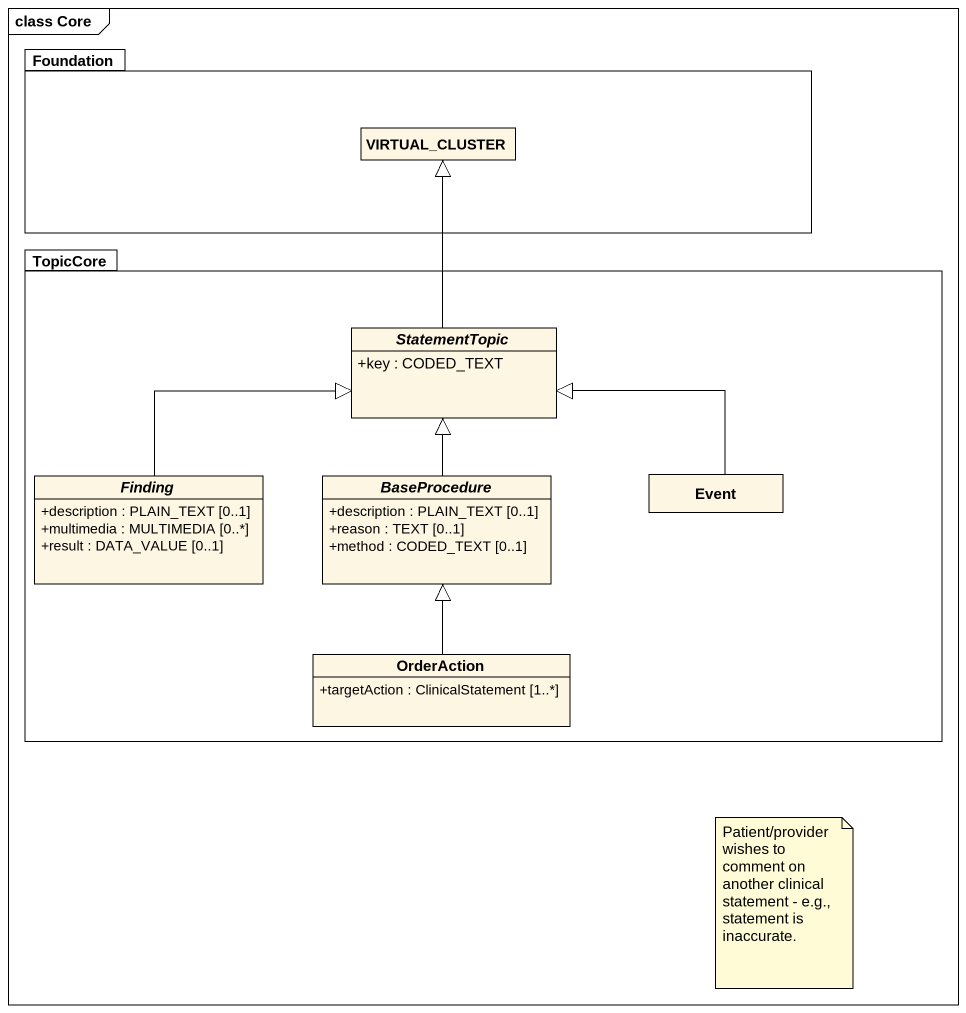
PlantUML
@startuml
mainframe class Core
hide circle
hide empty members
skinparam classAttributeIconSize 0
package Foundation {
  class VIRTUAL_CLUSTER
}
package TopicCore {
  abstract class StatementTopic {
    +key : CODED_TEXT
  }
  abstract class Finding {
    +description : PLAIN_TEXT [0..1]
    +multimedia : MULTIMEDIA [0..*]
    +result : DATA_VALUE [0..1]
  }
  abstract class BaseProcedure {
    +description : PLAIN_TEXT [0..1]
    +reason : TEXT [0..1]
    +method : CODED_TEXT [0..1]
  }
  class Event
  class OrderAction {
    +targetAction : ClinicalStatement [1..*]
  }
}
StatementTopic -up-|> VIRTUAL_CLUSTER
Finding -right-|> StatementTopic
BaseProcedure -up-|> StatementTopic
Event -left-|> StatementTopic
OrderAction -up-|> BaseProcedure
note as N1
  Patient/provider wishes to comment on another clinical statement - e.g., statement is inaccurate.
end note
@enduml
